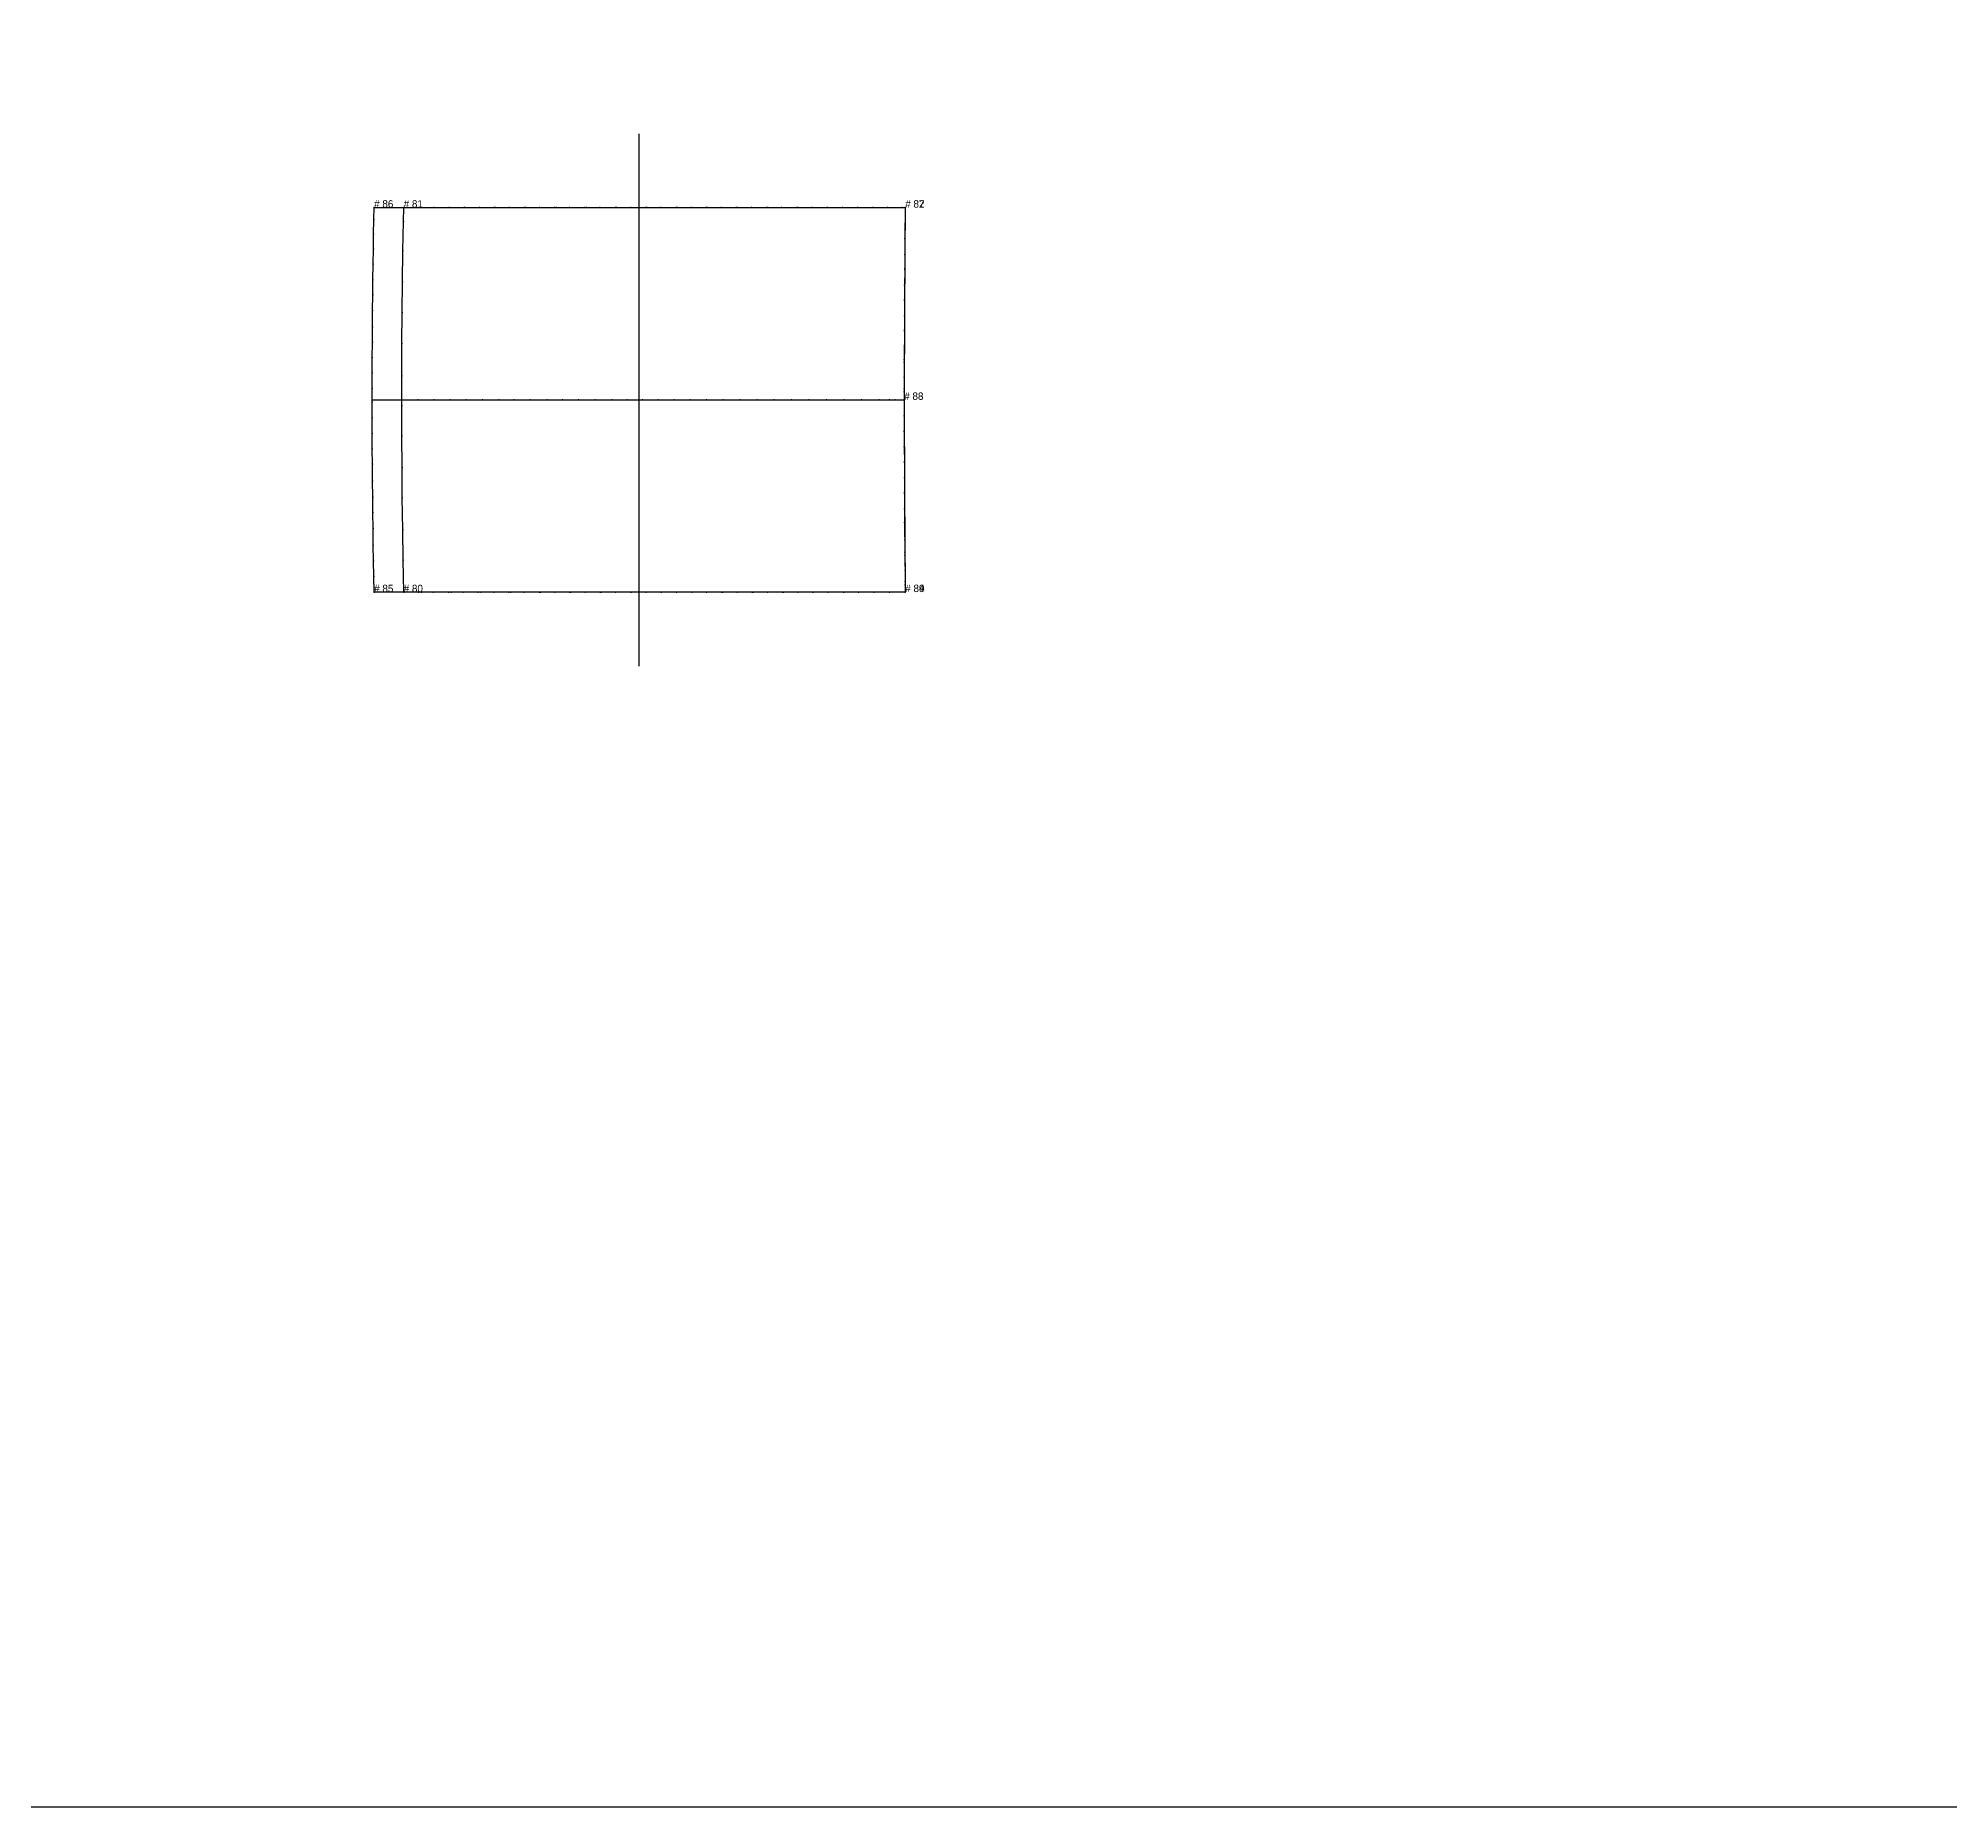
# Model space of a CAD drawing. Extents: x -115 to 188, y 0 to 491.
# Drawn here: x 55 to 119.7, y 193.9 to 253.7 of the extents above; entities that cross this region are included whole.
import ezdxf

# ---------------------------------------------------------------- set-up
doc = ezdxf.new("R2010")
doc.units = 0

# ---------------------------------------------------------------- blocks, each defined once
blk = doc.blocks.new('BoundingBox_49')
at = {"layer": '1'}
blk.add_lwpolyline([(-115.079544, 193.916321), (182.032059, 193.916321), (182.032059, 491.027893), (-115.079544, 491.027893)], close=True, dxfattribs=at)
blk = doc.blocks.new('M2-zuoxiukou_M')
at = {"layer": '1'}
blk.add_lwpolyline([(66.406906, 234.984299), (66.397186, 235.510162), (66.388199, 236.048447), (66.380096, 236.578812), (66.372406, 237.131607), (66.36554, 237.67868), (66.359703, 238.198715), (66.354332, 238.745529), (66.349609, 239.314362), (66.346169, 239.826431), (66.343491, 240.348511), (66.341736, 240.877426), (66.341003, 241.409988), (66.341286, 241.866959), (66.342621, 242.397842), (66.344917, 242.923248), (66.348045, 243.439987), (66.351883, 243.944885), (66.356949, 244.503296), (66.362579, 245.037323), (66.368568, 245.54216), (66.375496, 246.069321), (66.38311, 246.596451), (66.390953, 247.094269), (66.399345, 247.584641), (66.406906, 247.988083), (67.925697, 247.98822), (68.44249, 247.98819), (68.947472, 247.988159), (69.454826, 247.988129), (69.9673, 247.988083), (70.46875, 247.988052), (70.972794, 247.988022), (71.484306, 247.987991), (71.995819, 247.987961), (72.507332, 247.98793), (73.018845, 247.9879), (73.530365, 247.987869), (74.041885, 247.987839), (74.573463, 247.987808), (75.084999, 247.987778), (75.596542, 247.987747), (76.108086, 247.987717), (76.619637, 247.987686), (77.131172, 247.987656), (77.631424, 247.98764), (78.14296, 247.98761), (78.654488, 247.987579), (79.166008, 247.987534), (79.677528, 247.987503), (80.189056, 247.987473), (80.700577, 247.987442), (81.219063, 247.987411), (81.723915, 247.987381), (82.242493, 247.98735), (82.758598, 247.98732), (83.275436, 247.987289), (83.771843, 247.987244), (84.262421, 247.987213), (84.367355, 247.987213), (84.362564, 247.460251), (84.358185, 246.940765), (84.353973, 246.40419), (84.350189, 245.879074), (84.346809, 245.36087), (84.343933, 244.857315), (84.341377, 244.326111), (84.339302, 243.806747), (84.33757, 243.276947), (84.336197, 242.758286), (84.335144, 242.253738), (84.334404, 241.753159), (84.334152, 241.487335), (84.334732, 240.947327), (84.33564, 240.428436), (84.336899, 239.893845), (84.338463, 239.370773), (84.340363, 238.854126), (84.342751, 238.323532), (84.345604, 237.800095), (84.348869, 237.279999), (84.352585, 236.749451), (84.356552, 236.230713), (84.360687, 235.727768), (84.365051, 235.233795), (84.367355, 234.987457), (83.834877, 234.98735), (83.306183, 234.987259), (82.790993, 234.987167), (82.274849, 234.987061), (81.755089, 234.986969), (81.248268, 234.986877), (80.737167, 234.986786), (80.222908, 234.986694), (79.708633, 234.986603), (79.194366, 234.986511), (78.680099, 234.98642), (78.16584, 234.986343), (77.651573, 234.986252), (77.14608, 234.98616), (76.631828, 234.986084), (76.117577, 234.985992), (75.603325, 234.985901), (75.089081, 234.985809), (74.574829, 234.985718), (74.055626, 234.985626), (73.541374, 234.985535), (73.027122, 234.985443), (72.512871, 234.985352), (71.998619, 234.98526), (71.48436, 234.985168), (70.964401, 234.985077), (70.453796, 234.984985), (69.924416, 234.984894), (69.418694, 234.984802), (68.920448, 234.984726), (68.403625, 234.984634), (67.904594, 234.984558)], close=True, dxfattribs=at)
at = {"layer": '2'}
for p in [(66.406906, 247.988083), (67.406906, 247.988251), (84.367355, 247.987213), (84.367355, 247.987213), (66.341049, 241.486313), (84.334152, 241.487335), (84.334152, 241.487335), (84.334152, 241.487335), (66.406906, 234.984299), (67.406906, 234.984467), (67.406906, 234.984467), (84.367355, 234.987457), (84.367355, 234.987457)]:
    blk.add_point(p, dxfattribs=at)
at = {"layer": '3'}
for p in [(66.399345, 247.584641), (67.925697, 247.98822), (68.44249, 247.98819), (68.44249, 247.98819), (68.947472, 247.988159), (69.454826, 247.988129), (69.474396, 247.988113), (69.9673, 247.988083), (70.46875, 247.988052), (70.500481, 247.988052), (70.972794, 247.988022), (71.484306, 247.987991), (71.53759, 247.987991), (71.995819, 247.987961), (72.507332, 247.98793), (72.560616, 247.98793), (73.018845, 247.9879), (73.530365, 247.987869), (73.583649, 247.987869), (74.041885, 247.987839), (74.573463, 247.987808), (74.605438, 247.987808), (75.084999, 247.987778), (75.596542, 247.987747), (75.628517, 247.987747), (76.108086, 247.987717), (76.619637, 247.987686), (76.651604, 247.987686), (77.131172, 247.987656), (77.631424, 247.98764), (77.674057, 247.987625), (78.14296, 247.98761), (78.654488, 247.987579), (78.697113, 247.987564), (79.166008, 247.987534), (79.677528, 247.987503), (79.720161, 247.987503), (80.189056, 247.987473), (80.700577, 247.987442), (80.743202, 247.987442), (81.219063, 247.987411), (81.723915, 247.987381), (81.744675, 247.987381), (82.242493, 247.98735), (82.758598, 247.98732), (82.767746, 247.98732), (83.275436, 247.987289), (83.771843, 247.987244), (83.771843, 247.987244), (84.262421, 247.987213), (66.390953, 247.094269), (67.398117, 247.515182), (84.358185, 246.940765), (84.358185, 246.940765), (84.362564, 247.460251), (66.38311, 246.596451), (67.382118, 246.530212), (84.353973, 246.40419), (66.375496, 246.069321), (84.350189, 245.879074), (84.350525, 245.927246), (66.362579, 245.037323), (66.368568, 245.54216), (67.367805, 245.480988), (84.346809, 245.36087), (66.356949, 244.503296), (67.356277, 244.434906), (84.343933, 244.857315), (84.344055, 244.880417), (66.351883, 243.944885), (84.339302, 243.806747), (84.339485, 243.855377), (84.341377, 244.326111), (66.348045, 243.439987), (67.347717, 243.391403), (84.33757, 243.276947), (66.344917, 242.923248), (84.336197, 242.758286), (84.336418, 242.851089), (66.341286, 241.866959), (66.342621, 242.397842), (67.342293, 242.297211), (84.334541, 241.863266), (84.335144, 242.253738), (66.341003, 241.409988), (67.340988, 241.486359), (67.34108, 241.283203), (67.890121, 241.486389), (68.424812, 241.486404), (68.978104, 241.48645), (69.523819, 241.486481), (70.077766, 241.486511), (70.620674, 241.486526), (71.136543, 241.486557), (71.682037, 241.486603), (72.255501, 241.486633), (72.778908, 241.486649), (73.321373, 241.486679), (73.881767, 241.486694), (74.458992, 241.486755), (74.966301, 241.486771), (75.484474, 241.486801), (76.012802, 241.486816), (76.550591, 241.486847), (77.097145, 241.486893), (77.651772, 241.486923), (78.213753, 241.486938), (78.782425, 241.487), (79.357063, 241.487015), (79.936989, 241.487061), (80.5215, 241.487091), (81.109901, 241.487137), (81.701485, 241.487167), (82.29557, 241.487213), (82.891449, 241.487244), (83.488426, 241.487289), (83.835152, 241.487305), (84.029572, 241.487305), (84.334404, 241.753159), (66.341736, 240.877426), (84.334732, 240.947327), (66.343491, 240.348511), (66.346169, 239.826431), (67.343826, 240.273605), (84.33564, 240.428436), (84.335663, 240.418686), (84.336899, 239.893845), (66.349609, 239.314362), (67.350533, 239.194443), (84.338341, 239.406799), (84.338463, 239.370773), (66.354332, 238.745529), (84.340363, 238.854126), (66.359703, 238.198715), (67.35994, 238.176651), (84.34256, 238.361603), (84.342751, 238.323532), (66.36554, 237.67868), (84.345604, 237.800095), (84.348465, 237.340912), (84.348869, 237.279999), (66.372406, 237.131607), (67.372925, 237.093033), (84.352585, 236.749451), (66.380096, 236.578812), (66.388199, 236.048447), (67.387962, 236.063385), (84.355736, 236.333893), (84.356552, 236.230713), (66.397186, 235.510162), (84.360687, 235.727768), (84.364014, 235.347702), (67.904594, 234.984558), (67.998962, 234.984573), (68.403625, 234.984634), (68.920448, 234.984726), (69.009285, 234.984741), (69.418694, 234.984802), (69.924416, 234.984894), (70.016411, 234.984909), (70.453796, 234.984985), (70.964401, 234.985077), (71.028633, 234.985092), (71.48436, 234.985168), (71.998619, 234.98526), (72.030754, 234.98526), (72.512871, 234.985352), (73.027122, 234.985443), (73.059265, 234.985458), (73.541374, 234.985535), (74.055626, 234.985626), (74.087769, 234.985641), (74.574829, 234.985718), (75.089081, 234.985809), (75.099792, 234.985809), (75.603325, 234.985901), (76.117577, 234.985992), (76.128288, 234.985992), (76.631828, 234.986084), (77.14608, 234.98616), (77.156792, 234.98616), (77.651573, 234.986252), (78.16584, 234.986343), (78.197975, 234.986343), (78.680099, 234.98642), (79.194366, 234.986511), (79.226509, 234.986526), (79.708633, 234.986603), (80.222908, 234.986694), (80.255043, 234.986694), (80.737167, 234.986786), (81.248268, 234.986877), (81.258926, 234.986877), (81.755089, 234.986969), (82.274849, 234.987061), (82.29467, 234.987076), (82.790993, 234.987167), (83.306183, 234.987259), (83.306183, 234.987259), (83.834877, 234.98735), (84.365051, 235.233795)]:
    blk.add_point(p, dxfattribs=at)
at = {"layer": '7'}
blk.add_line((75.354179, 250.486267), (75.354179, 232.486267), dxfattribs=at)
at = {"layer": '8'}
blk.add_lwpolyline([(67.406906, 234.984467), (67.387962, 236.063385), (67.372925, 237.093033), (67.35994, 238.176651), (67.350533, 239.194443), (67.343826, 240.273605), (67.34108, 241.283203), (67.342293, 242.297211), (67.347717, 243.391403), (67.356277, 244.434906), (67.367805, 245.480988), (67.382118, 246.530212), (67.398117, 247.515182), (67.406906, 247.988251), (68.44249, 247.98819), (69.474396, 247.988113), (70.500481, 247.988052), (71.53759, 247.987991), (72.560616, 247.98793), (73.583649, 247.987869), (74.605438, 247.987808), (75.628517, 247.987747), (76.651604, 247.987686), (77.674057, 247.987625), (78.697113, 247.987564), (79.720161, 247.987503), (80.743202, 247.987442), (81.744675, 247.987381), (82.767746, 247.98732), (83.771843, 247.987244), (84.367355, 247.987213), (84.358185, 246.940765), (84.350525, 245.927246), (84.344055, 244.880417), (84.339485, 243.855377), (84.336418, 242.851089), (84.334541, 241.863266), (84.334152, 241.487335), (84.335663, 240.418686), (84.338341, 239.406799), (84.34256, 238.361603), (84.348465, 237.340912), (84.355736, 236.333893), (84.364014, 235.347702), (84.367355, 234.987457), (83.306183, 234.987259), (82.29467, 234.987076), (81.258926, 234.986877), (80.255043, 234.986694), (79.226509, 234.986526), (78.197975, 234.986343), (77.156792, 234.98616), (76.128288, 234.985992), (75.099792, 234.985809), (74.087769, 234.985641), (73.059265, 234.985458), (72.030754, 234.98526), (71.028633, 234.985092), (70.016411, 234.984909), (69.009285, 234.984741), (67.998962, 234.984573), (67.406906, 234.984467)], close=True, dxfattribs=at)
blk.add_lwpolyline([(66.341049, 241.486313), (67.340988, 241.486359), (67.890121, 241.486389), (68.424812, 241.486404), (68.978104, 241.48645), (69.523819, 241.486481), (70.077766, 241.486511), (70.620674, 241.486526), (71.136543, 241.486557), (71.682037, 241.486603), (72.255501, 241.486633), (72.778908, 241.486649), (73.321373, 241.486679), (73.881767, 241.486694), (74.458992, 241.486755), (74.966301, 241.486771), (75.484474, 241.486801), (76.012802, 241.486816), (76.550591, 241.486847), (77.097145, 241.486893), (77.651772, 241.486923), (78.213753, 241.486938), (78.782425, 241.487), (79.357063, 241.487015), (79.936989, 241.487061), (80.5215, 241.487091), (81.109901, 241.487137), (81.701485, 241.487167), (82.29557, 241.487213), (82.891449, 241.487244), (83.488426, 241.487289), (83.835152, 241.487305), (84.029572, 241.487305), (84.334152, 241.487335)], dxfattribs=at)
at = {"layer": '1'}
for s, p in [('# 86', (66.406906, 247.988083)), ('# 87', (84.367355, 247.987213)), ('# 88', (84.334152, 241.487335)), ('# 85', (66.406906, 234.984299)), ('# 89', (84.367355, 234.987457))]:
    blk.add_text(s, height=0.25, dxfattribs=at).set_placement(p)
at = {"layer": '8'}
for s, p in [('# 81', (67.406906, 247.988251)), ('# 82', (84.367355, 247.987213)), ('# 83', (84.334152, 241.487335)), ('# 80', (67.406906, 234.984467)), ('# 80', (67.406906, 234.984467)), ('# 84', (84.367355, 234.987457))]:
    blk.add_text(s, height=0.25, dxfattribs=at).set_placement(p)

msp = doc.modelspace()

# ---------------------------------------------------------------- block references
at = {"layer": '1'}
for name in ['BoundingBox_49', 'M2-zuoxiukou_M']:
    msp.add_blockref(name, (0, 0), dxfattribs=at)

doc.saveas('drawing.dxf')
